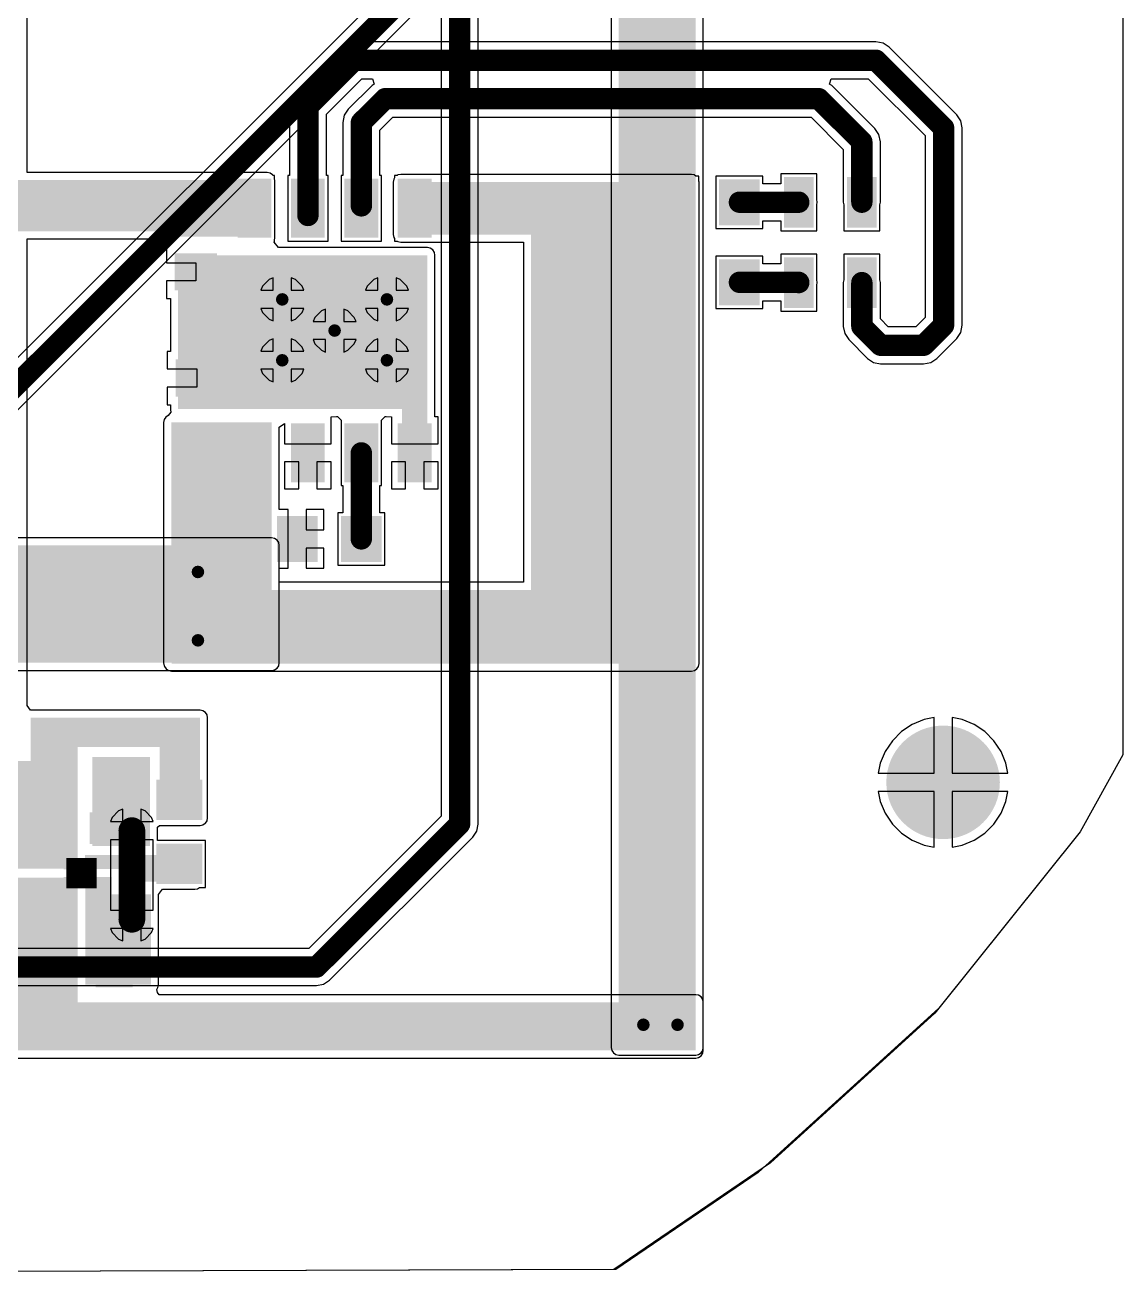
# Model space of a CAD drawing. Header units: millimetres. Extents: x -4.4 to 85, y -11.8 to 69.9.
# Drawn here: x 58.17 to 84.28, y -11.79 to 18.01 of the extents above; entities that cross this region are included whole.
import ezdxf

# ---------------------------------------------------------------- set-up
doc = ezdxf.new("R2010")
doc.units = ezdxf.units.MM
for name, color, linetype in [('BottomLayer', 5, 'Continuous'), ('BottomPaste', 16, 'Continuous'), ('BottomSolder', 6, 'Continuous'), ('MultiLayer', 9, 'Continuous'), ('PadHoleLayer', 156, 'Continuous'), ('TopLayer', 1, 'Continuous'), ('TopSolder', 216, 'Continuous'), ('ViaHoleLayer', 16, 'Continuous')]:
    doc.layers.add(name, color=color, linetype=linetype)

# ---------------------------------------------------------------- blocks, each defined once
blk = doc.blocks.new('4_WCSP__0_63_0_63__B_11')
at = {"layer": 'BottomLayer'}
for points in [[(-0.275, 0.24), (-0.11, 0.24), (-0.11, 0.075), (-0.275, 0.075)], [(0.075, 0.24), (0.24, 0.24), (0.24, 0.075), (0.075, 0.075)], [(-0.275, -0.11), (-0.11, -0.11), (-0.11, -0.275), (-0.275, -0.275)], [(0.075, -0.11), (0.24, -0.11), (0.24, -0.275), (0.075, -0.275)]]:
    blk.add_hatch(color=5, dxfattribs=at).paths.add_polyline_path(points)
at = {"layer": 'BottomPaste'}
for points in [[(-0.275, 0.24), (-0.11, 0.24), (-0.11, 0.075), (-0.275, 0.075)], [(0.075, 0.24), (0.24, 0.24), (0.24, 0.075), (0.075, 0.075)], [(-0.275, -0.11), (-0.11, -0.11), (-0.11, -0.275), (-0.275, -0.275)], [(0.075, -0.11), (0.24, -0.11), (0.24, -0.275), (0.075, -0.275)]]:
    blk.add_hatch(color=16, dxfattribs=at).paths.add_polyline_path(points)
at = {"layer": 'BottomSolder'}
for points in [[(-0.377, 0.342), (-0.008, 0.342), (-0.008, -0.027), (-0.377, -0.027)], [(-0.027, 0.342), (0.342, 0.342), (0.342, -0.027), (-0.027, -0.027)], [(-0.377, -0.008), (-0.008, -0.008), (-0.008, -0.377), (-0.377, -0.377)], [(-0.027, -0.008), (0.342, -0.008), (0.342, -0.377), (-0.027, -0.377)]]:
    blk.add_hatch(color=6, dxfattribs=at).paths.add_polyline_path(points)
blk = doc.blocks.new('ESOP_8_B_12')
at = {"layer": 'BottomLayer'}
for points in [[(-3.509, 2.205), (-2.309, 2.205), (-2.309, 1.605), (-3.509, 1.605)], [(2.309, 2.205), (3.509, 2.205), (3.509, 1.605), (2.309, 1.605)], [(-1.2, 1.65), (1.2, 1.65), (1.2, -1.65), (-1.2, -1.65)], [(-3.509, 0.935), (-2.309, 0.935), (-2.309, 0.335), (-3.509, 0.335)], [(2.309, 0.935), (3.509, 0.935), (3.509, 0.335), (2.309, 0.335)], [(-3.509, -0.335), (-2.309, -0.335), (-2.309, -0.935), (-3.509, -0.935)], [(2.309, -0.335), (3.509, -0.335), (3.509, -0.935), (2.309, -0.935)], [(-3.509, -1.605), (-2.309, -1.605), (-2.309, -2.205), (-3.509, -2.205)], [(2.309, -1.605), (3.509, -1.605), (3.509, -2.205), (2.309, -2.205)]]:
    blk.add_hatch(color=5, dxfattribs=at).paths.add_polyline_path(points)
at = {"layer": 'BottomPaste'}
for points in [[(-3.509, 2.205), (-2.309, 2.205), (-2.309, 1.605), (-3.509, 1.605)], [(2.309, 2.205), (3.509, 2.205), (3.509, 1.605), (2.309, 1.605)], [(-1.2, 1.65), (1.2, 1.65), (1.2, -1.65), (-1.2, -1.65)], [(-3.509, 0.935), (-2.309, 0.935), (-2.309, 0.335), (-3.509, 0.335)], [(2.309, 0.935), (3.509, 0.935), (3.509, 0.335), (2.309, 0.335)], [(-3.509, -0.335), (-2.309, -0.335), (-2.309, -0.935), (-3.509, -0.935)], [(2.309, -0.335), (3.509, -0.335), (3.509, -0.935), (2.309, -0.935)], [(-3.509, -1.605), (-2.309, -1.605), (-2.309, -2.205), (-3.509, -2.205)], [(2.309, -1.605), (3.509, -1.605), (3.509, -2.205), (2.309, -2.205)]]:
    blk.add_hatch(color=16, dxfattribs=at).paths.add_polyline_path(points)
at = {"layer": 'BottomSolder'}
for points in [[(-3.61, 2.307), (-2.207, 2.307), (-2.207, 1.503), (-3.61, 1.503)], [(2.207, 2.307), (3.61, 2.307), (3.61, 1.503), (2.207, 1.503)], [(-1.302, 1.752), (1.302, 1.752), (1.302, -1.752), (-1.302, -1.752)], [(-3.61, 1.037), (-2.207, 1.037), (-2.207, 0.233), (-3.61, 0.233)], [(2.207, 1.037), (3.61, 1.037), (3.61, 0.233), (2.207, 0.233)], [(-3.61, -0.233), (-2.207, -0.233), (-2.207, -1.037), (-3.61, -1.037)], [(2.207, -0.233), (3.61, -0.233), (3.61, -1.037), (2.207, -1.037)], [(-3.61, -1.503), (-2.207, -1.503), (-2.207, -2.307), (-3.61, -2.307)], [(2.207, -1.503), (3.61, -1.503), (3.61, -2.307), (2.207, -2.307)]]:
    blk.add_hatch(color=6, dxfattribs=at).paths.add_polyline_path(points)
blk = doc.blocks.new('R___0603_B_20')
at = {"layer": 'BottomLayer'}
for points in [[(-1.143, -0.4445), (-1.143, 0.4445), (-0.381, 0.4445), (-0.381, -0.4445)], [(0.381, -0.4445), (0.381, 0.4445), (1.143, 0.4445), (1.143, -0.4445)]]:
    blk.add_hatch(color=5, dxfattribs=at).paths.add_polyline_path(points)
at = {"layer": 'BottomPaste'}
for points in [[(-1.143, -0.4445), (-1.143, 0.4445), (-0.381, 0.4445), (-0.381, -0.4445)], [(0.381, -0.4445), (0.381, 0.4445), (1.143, 0.4445), (1.143, -0.4445)]]:
    blk.add_hatch(color=16, dxfattribs=at).paths.add_polyline_path(points)
at = {"layer": 'BottomSolder'}
for points in [[(-1.2446, -0.5461), (-1.2446, 0.5461), (-0.2794, 0.5461), (-0.2794, -0.5461)], [(0.2794, -0.5461), (0.2794, 0.5461), (1.2446, 0.5461), (1.2446, -0.5461)]]:
    blk.add_hatch(color=6, dxfattribs=at).paths.add_polyline_path(points)
blk = doc.blocks.new('R___0603_B_21')
at = {"layer": 'BottomLayer'}
for points in [[(-1.143, -0.4445), (-1.143, 0.4445), (-0.381, 0.4445), (-0.381, -0.4445)], [(0.381, -0.4445), (0.381, 0.4445), (1.143, 0.4445), (1.143, -0.4445)]]:
    blk.add_hatch(color=5, dxfattribs=at).paths.add_polyline_path(points)
at = {"layer": 'BottomPaste'}
for points in [[(-1.143, -0.4445), (-1.143, 0.4445), (-0.381, 0.4445), (-0.381, -0.4445)], [(0.381, -0.4445), (0.381, 0.4445), (1.143, 0.4445), (1.143, -0.4445)]]:
    blk.add_hatch(color=16, dxfattribs=at).paths.add_polyline_path(points)
at = {"layer": 'BottomSolder'}
for points in [[(-1.2446, -0.5461), (-1.2446, 0.5461), (-0.2794, 0.5461), (-0.2794, -0.5461)], [(0.2794, -0.5461), (0.2794, 0.5461), (1.2446, 0.5461), (1.2446, -0.5461)]]:
    blk.add_hatch(color=6, dxfattribs=at).paths.add_polyline_path(points)
blk = doc.blocks.new('R___0603_B_25')
at = {"layer": 'BottomLayer'}
for points in [[(-1.143, -0.4445), (-1.143, 0.4445), (-0.381, 0.4445), (-0.381, -0.4445)], [(0.381, -0.4445), (0.381, 0.4445), (1.143, 0.4445), (1.143, -0.4445)]]:
    blk.add_hatch(color=5, dxfattribs=at).paths.add_polyline_path(points)
at = {"layer": 'BottomPaste'}
for points in [[(-1.143, -0.4445), (-1.143, 0.4445), (-0.381, 0.4445), (-0.381, -0.4445)], [(0.381, -0.4445), (0.381, 0.4445), (1.143, 0.4445), (1.143, -0.4445)]]:
    blk.add_hatch(color=16, dxfattribs=at).paths.add_polyline_path(points)
at = {"layer": 'BottomSolder'}
for points in [[(-1.2446, -0.5461), (-1.2446, 0.5461), (-0.2794, 0.5461), (-0.2794, -0.5461)], [(0.2794, -0.5461), (0.2794, 0.5461), (1.2446, 0.5461), (1.2446, -0.5461)]]:
    blk.add_hatch(color=6, dxfattribs=at).paths.add_polyline_path(points)
blk = doc.blocks.new('R___0603_B_26')
at = {"layer": 'BottomLayer'}
for points in [[(-1.143, -0.4445), (-1.143, 0.4445), (-0.381, 0.4445), (-0.381, -0.4445)], [(0.381, -0.4445), (0.381, 0.4445), (1.143, 0.4445), (1.143, -0.4445)]]:
    blk.add_hatch(color=5, dxfattribs=at).paths.add_polyline_path(points)
at = {"layer": 'BottomPaste'}
for points in [[(-1.143, -0.4445), (-1.143, 0.4445), (-0.381, 0.4445), (-0.381, -0.4445)], [(0.381, -0.4445), (0.381, 0.4445), (1.143, 0.4445), (1.143, -0.4445)]]:
    blk.add_hatch(color=16, dxfattribs=at).paths.add_polyline_path(points)
at = {"layer": 'BottomSolder'}
for points in [[(-1.2446, -0.5461), (-1.2446, 0.5461), (-0.2794, 0.5461), (-0.2794, -0.5461)], [(0.2794, -0.5461), (0.2794, 0.5461), (1.2446, 0.5461), (1.2446, -0.5461)]]:
    blk.add_hatch(color=6, dxfattribs=at).paths.add_polyline_path(points)
blk = doc.blocks.new('LED_0603_B_34')
at = {"layer": 'BottomLayer'}
for points in [[(-1, 0.5), (-0.5, 0.5), (-0.5, -0.5), (-1, -0.5)], [(0.5, 0.5), (1, 0.5), (1, -0.5), (0.5, -0.5)]]:
    blk.add_hatch(color=5, dxfattribs=at).paths.add_polyline_path(points)
at = {"layer": 'BottomPaste'}
for points in [[(-1, 0.5), (-0.5, 0.5), (-0.5, -0.5), (-1, -0.5)], [(0.5, 0.5), (1, 0.5), (1, -0.5), (0.5, -0.5)]]:
    blk.add_hatch(color=16, dxfattribs=at).paths.add_polyline_path(points)
at = {"layer": 'BottomSolder'}
for points in [[(-1.102, 0.602), (-0.398, 0.602), (-0.398, -0.602), (-1.102, -0.602)], [(0.398, 0.602), (1.102, 0.602), (1.102, -0.602), (0.398, -0.602)]]:
    blk.add_hatch(color=6, dxfattribs=at).paths.add_polyline_path(points)
blk = doc.blocks.new('LED_0603_B_35')
at = {"layer": 'BottomLayer'}
for points in [[(-1, 0.5), (-0.5, 0.5), (-0.5, -0.5), (-1, -0.5)], [(0.5, 0.5), (1, 0.5), (1, -0.5), (0.5, -0.5)]]:
    blk.add_hatch(color=5, dxfattribs=at).paths.add_polyline_path(points)
at = {"layer": 'BottomPaste'}
for points in [[(-1, 0.5), (-0.5, 0.5), (-0.5, -0.5), (-1, -0.5)], [(0.5, 0.5), (1, 0.5), (1, -0.5), (0.5, -0.5)]]:
    blk.add_hatch(color=16, dxfattribs=at).paths.add_polyline_path(points)
at = {"layer": 'BottomSolder'}
for points in [[(-1.102, 0.602), (-0.398, 0.602), (-0.398, -0.602), (-1.102, -0.602)], [(0.398, 0.602), (1.102, 0.602), (1.102, -0.602), (0.398, -0.602)]]:
    blk.add_hatch(color=6, dxfattribs=at).paths.add_polyline_path(points)
blk = doc.blocks.new('C___0603_B_49')
at = {"layer": 'BottomLayer'}
for points in [[(-1.143, -0.445), (-1.143, 0.445), (-0.381, 0.445), (-0.381, -0.445)], [(0.381, -0.445), (0.381, 0.445), (1.143, 0.445), (1.143, -0.445)]]:
    blk.add_hatch(color=5, dxfattribs=at).paths.add_polyline_path(points)
at = {"layer": 'BottomPaste'}
for points in [[(-1.143, -0.445), (-1.143, 0.445), (-0.381, 0.445), (-0.381, -0.445)], [(0.381, -0.445), (0.381, 0.445), (1.143, 0.445), (1.143, -0.445)]]:
    blk.add_hatch(color=16, dxfattribs=at).paths.add_polyline_path(points)
at = {"layer": 'BottomSolder'}
for points in [[(-1.203, -0.504), (-1.203, 0.504), (-0.321, 0.504), (-0.321, -0.504)], [(0.321, -0.504), (0.321, 0.504), (1.203, 0.504), (1.203, -0.504)]]:
    blk.add_hatch(color=6, dxfattribs=at).paths.add_polyline_path(points)
blk = doc.blocks.new('C___0402_B_50')
at = {"layer": 'BottomLayer'}
for points in [[(-0.241, 0.318), (-0.241, -0.318), (-0.699, -0.318), (-0.699, 0.318)], [(0.699, 0.318), (0.699, -0.318), (0.241, -0.318), (0.241, 0.318)]]:
    blk.add_hatch(color=5, dxfattribs=at).paths.add_polyline_path(points)
at = {"layer": 'BottomPaste'}
for points in [[(-0.241, 0.318), (-0.241, -0.318), (-0.699, -0.318), (-0.699, 0.318)], [(0.699, 0.318), (0.699, -0.318), (0.241, -0.318), (0.241, 0.318)]]:
    blk.add_hatch(color=16, dxfattribs=at).paths.add_polyline_path(points)
at = {"layer": 'BottomSolder'}
for points in [[(-0.181, 0.377), (-0.181, -0.377), (-0.758, -0.377), (-0.758, 0.377)], [(0.758, 0.377), (0.758, -0.377), (0.181, -0.377), (0.181, 0.377)]]:
    blk.add_hatch(color=6, dxfattribs=at).paths.add_polyline_path(points)
blk = doc.blocks.new('C___0603_B_53')
at = {"layer": 'BottomLayer'}
for points in [[(-1.143, -0.445), (-1.143, 0.445), (-0.381, 0.445), (-0.381, -0.445)], [(0.381, -0.445), (0.381, 0.445), (1.143, 0.445), (1.143, -0.445)]]:
    blk.add_hatch(color=5, dxfattribs=at).paths.add_polyline_path(points)
at = {"layer": 'BottomPaste'}
for points in [[(-1.143, -0.445), (-1.143, 0.445), (-0.381, 0.445), (-0.381, -0.445)], [(0.381, -0.445), (0.381, 0.445), (1.143, 0.445), (1.143, -0.445)]]:
    blk.add_hatch(color=16, dxfattribs=at).paths.add_polyline_path(points)
at = {"layer": 'BottomSolder'}
for points in [[(-1.203, -0.504), (-1.203, 0.504), (-0.321, 0.504), (-0.321, -0.504)], [(0.321, -0.504), (0.321, 0.504), (1.203, 0.504), (1.203, -0.504)]]:
    blk.add_hatch(color=6, dxfattribs=at).paths.add_polyline_path(points)
blk = doc.blocks.new('C___0402_B_54')
at = {"layer": 'BottomLayer'}
for points in [[(-0.241, 0.318), (-0.241, -0.318), (-0.699, -0.318), (-0.699, 0.318)], [(0.699, 0.318), (0.699, -0.318), (0.241, -0.318), (0.241, 0.318)]]:
    blk.add_hatch(color=5, dxfattribs=at).paths.add_polyline_path(points)
at = {"layer": 'BottomPaste'}
for points in [[(-0.241, 0.318), (-0.241, -0.318), (-0.699, -0.318), (-0.699, 0.318)], [(0.699, 0.318), (0.699, -0.318), (0.241, -0.318), (0.241, 0.318)]]:
    blk.add_hatch(color=16, dxfattribs=at).paths.add_polyline_path(points)
at = {"layer": 'BottomSolder'}
for points in [[(-0.181, 0.377), (-0.181, -0.377), (-0.758, -0.377), (-0.758, 0.377)], [(0.758, 0.377), (0.758, -0.377), (0.181, -0.377), (0.181, 0.377)]]:
    blk.add_hatch(color=6, dxfattribs=at).paths.add_polyline_path(points)
blk = doc.blocks.new('C___0603_B_55')
at = {"layer": 'BottomLayer'}
for points in [[(-1.143, -0.445), (-1.143, 0.445), (-0.381, 0.445), (-0.381, -0.445)], [(0.381, -0.445), (0.381, 0.445), (1.143, 0.445), (1.143, -0.445)]]:
    blk.add_hatch(color=5, dxfattribs=at).paths.add_polyline_path(points)
at = {"layer": 'BottomPaste'}
for points in [[(-1.143, -0.445), (-1.143, 0.445), (-0.381, 0.445), (-0.381, -0.445)], [(0.381, -0.445), (0.381, 0.445), (1.143, 0.445), (1.143, -0.445)]]:
    blk.add_hatch(color=16, dxfattribs=at).paths.add_polyline_path(points)
at = {"layer": 'BottomSolder'}
for points in [[(-1.203, -0.504), (-1.203, 0.504), (-0.321, 0.504), (-0.321, -0.504)], [(0.321, -0.504), (0.321, 0.504), (1.203, 0.504), (1.203, -0.504)]]:
    blk.add_hatch(color=6, dxfattribs=at).paths.add_polyline_path(points)
blk = doc.blocks.new('C___0603_B_56')
at = {"layer": 'BottomLayer'}
for points in [[(-1.143, -0.445), (-1.143, 0.445), (-0.381, 0.445), (-0.381, -0.445)], [(0.381, -0.445), (0.381, 0.445), (1.143, 0.445), (1.143, -0.445)]]:
    blk.add_hatch(color=5, dxfattribs=at).paths.add_polyline_path(points)
at = {"layer": 'BottomPaste'}
for points in [[(-1.143, -0.445), (-1.143, 0.445), (-0.381, 0.445), (-0.381, -0.445)], [(0.381, -0.445), (0.381, 0.445), (1.143, 0.445), (1.143, -0.445)]]:
    blk.add_hatch(color=16, dxfattribs=at).paths.add_polyline_path(points)
at = {"layer": 'BottomSolder'}
for points in [[(-1.203, -0.504), (-1.203, 0.504), (-0.321, 0.504), (-0.321, -0.504)], [(0.321, -0.504), (0.321, 0.504), (1.203, 0.504), (1.203, -0.504)]]:
    blk.add_hatch(color=6, dxfattribs=at).paths.add_polyline_path(points)

msp = doc.modelspace()

# ---------------------------------------------------------------- hatches: boundary and pattern name
at = {"layer": 'BottomLayer'}
for points in [[(56.769, 13.106), (62.56, 13.106), (62.56, 14.326), (56.769, 14.326)], [(61.785, 12.979), (63.926, 12.979), (63.926, 14.326), (61.785, 14.326)], [(67.107, 13.03), (74.014, 13.03), (74.014, 14.279), (67.107, 14.279)], [(70.204, 2.877), (74.014, 2.877), (74.014, 14.279), (70.204, 14.279)], [(61.807, 8.88), (67.736, 8.88), (67.736, 12.537), (61.807, 12.537)], [(67.136, 7.237), (67.736, 7.237), (67.736, 11.946), (67.136, 11.946)], [(61.646, 2.845), (64.033, 2.845), (64.033, 8.56), (61.646, 8.56)], [(61.807, 2.851), (63.926, 2.851), (63.926, 8.474), (61.807, 8.474)], [(61.655, 2.826), (74.016, 2.826), (74.016, 4.578), (61.655, 4.578)], [(59.422, 1.536), (58.302, 1.536), (58.302, -0.61), (59.422, -0.61)], [(62.331, 0.842), (62.331, 1.537), (58.769, 1.537), (58.769, 0.842)], [(61.37, -0.844), (62.331, -0.844), (62.331, 1.302), (61.37, 1.302)], [(59.09, -2.069), (59.418, -2.069), (59.418, 0.606), (59.09, 0.606)], [(59.769, -1.511), (61.141, -1.511), (61.141, 0.606), (59.769, 0.606)], [(55.982, -2.054), (59.299, -2.054), (59.299, 0.504), (55.982, 0.504)], [(62.158, -2.06), (62.158, -1.732), (59.599, -1.732), (59.599, -2.06)], [(62.205, -2.362), (62.205, -1.787), (60.671, -1.787), (60.671, -2.362)], [(55.917, -6.375), (59.299, -6.375), (59.299, -2.269), (55.917, -2.269)], [(59.09, -6.299), (59.418, -6.299), (59.418, -2.254), (59.09, -2.254)], [(60.226, -2.254), (59.603, -2.254), (59.603, -4.813), (60.226, -4.813)], [(61.163, -2.667), (60.203, -2.667), (60.203, -4.813), (61.163, -4.813)], [(58.788, -6.375), (74.117, -6.375), (74.117, -5.232), (58.788, -5.232)]]:
    msp.add_hatch(color=5, dxfattribs=at).paths.add_polyline_path(points)
h = msp.add_hatch(color=5, dxfattribs=at)
edge = h.paths.add_edge_path()
edge.add_arc((64.286, 11.487), 0.3, 0, 360)
h = msp.add_hatch(color=5, dxfattribs=at)
edge = h.paths.add_edge_path()
edge.add_arc((66.775, 11.487), 0.3, 0, 360)
h = msp.add_hatch(color=5, dxfattribs=at)
edge = h.paths.add_edge_path()
edge.add_arc((65.531, 10.746), 0.3, 0, 360)
h = msp.add_hatch(color=5, dxfattribs=at)
edge = h.paths.add_edge_path()
edge.add_arc((64.286, 10.039), 0.3, 0, 360)
h = msp.add_hatch(color=5, dxfattribs=at)
edge = h.paths.add_edge_path()
edge.add_arc((66.775, 10.039), 0.3, 0, 360)
h = msp.add_hatch(color=5, dxfattribs=at)
edge = h.paths.add_edge_path()
edge.add_arc((62.281, 5.004), 0.3, 0, 360)
h = msp.add_hatch(color=5, dxfattribs=at)
edge = h.paths.add_edge_path()
edge.add_arc((62.281, 3.378), 0.3, 0, 360)
h = msp.add_hatch(color=5, dxfattribs=at)
edge = h.paths.add_edge_path()
edge.add_arc((80, 0), 1.3, 0, 360)
h = msp.add_hatch(color=5, dxfattribs=at)
edge = h.paths.add_edge_path()
edge.add_arc((60.71, -1.149), 0.3, 0, 360)
h = msp.add_hatch(color=5, dxfattribs=at)
edge = h.paths.add_edge_path()
edge.add_arc((60.71, -3.257), 0.3, 0, 360)
h = msp.add_hatch(color=5, dxfattribs=at)
edge = h.paths.add_edge_path()
edge.add_arc((72.873, -5.766), 0.3, 0, 360)
h = msp.add_hatch(color=5, dxfattribs=at)
edge = h.paths.add_edge_path()
edge.add_arc((73.685, -5.766), 0.3, 0, 360)
at = {"layer": 'BottomSolder'}
h = msp.add_hatch(color=6, dxfattribs=at)
edge = h.paths.add_edge_path()
edge.add_arc((64.286, 11.487), 0.402, 0, 360)
h = msp.add_hatch(color=6, dxfattribs=at)
edge = h.paths.add_edge_path()
edge.add_arc((66.775, 11.487), 0.402, 0, 360)
h = msp.add_hatch(color=6, dxfattribs=at)
edge = h.paths.add_edge_path()
edge.add_arc((65.531, 10.746), 0.402, 0, 360)
h = msp.add_hatch(color=6, dxfattribs=at)
edge = h.paths.add_edge_path()
edge.add_arc((64.286, 10.039), 0.402, 0, 360)
h = msp.add_hatch(color=6, dxfattribs=at)
edge = h.paths.add_edge_path()
edge.add_arc((66.775, 10.039), 0.402, 0, 360)
h = msp.add_hatch(color=6, dxfattribs=at)
edge = h.paths.add_edge_path()
edge.add_arc((62.281, 5.004), 0.402, 0, 360)
h = msp.add_hatch(color=6, dxfattribs=at)
edge = h.paths.add_edge_path()
edge.add_arc((62.281, 3.378), 0.402, 0, 360)
h = msp.add_hatch(color=6, dxfattribs=at)
edge = h.paths.add_edge_path()
edge.add_arc((80, 0), 1.35, 0, 360)
h = msp.add_hatch(color=6, dxfattribs=at)
edge = h.paths.add_edge_path()
edge.add_arc((60.71, -1.149), 0.402, 0, 360)
h = msp.add_hatch(color=6, dxfattribs=at)
edge = h.paths.add_edge_path()
edge.add_arc((60.71, -3.257), 0.402, 0, 360)
h = msp.add_hatch(color=6, dxfattribs=at)
edge = h.paths.add_edge_path()
edge.add_arc((72.873, -5.766), 0.402, 0, 360)
h = msp.add_hatch(color=6, dxfattribs=at)
edge = h.paths.add_edge_path()
edge.add_arc((73.685, -5.766), 0.402, 0, 360)
at = {"layer": 'MultiLayer'}
h = msp.add_hatch(color=9, dxfattribs=at)
edge = h.paths.add_edge_path()
edge.add_arc((80, 0), 1.3, 0, 360)
at = {"layer": 'PadHoleLayer'}
h = msp.add_hatch(color=156, dxfattribs=at)
edge = h.paths.add_edge_path()
edge.add_arc((80, 0), 1, 0, 360)
at = {"layer": 'TopLayer'}
for points in [[(72.288, -6.307), (74.117, -6.307), (74.117, 27.229), (72.288, 27.229)], [(23.448, 2.845), (64.033, 2.845), (64.033, 5.635), (23.448, 5.635)]]:
    msp.add_hatch(color=1, dxfattribs=at).paths.add_polyline_path(points)
h = msp.add_hatch(color=1, dxfattribs=at)
edge = h.paths.add_edge_path()
edge.add_arc((64.286, 11.487), 0.3, 0, 360)
h = msp.add_hatch(color=1, dxfattribs=at)
edge = h.paths.add_edge_path()
edge.add_arc((66.775, 11.487), 0.3, 0, 360)
h = msp.add_hatch(color=1, dxfattribs=at)
edge = h.paths.add_edge_path()
edge.add_arc((65.531, 10.746), 0.3, 0, 360)
h = msp.add_hatch(color=1, dxfattribs=at)
edge = h.paths.add_edge_path()
edge.add_arc((64.286, 10.039), 0.3, 0, 360)
h = msp.add_hatch(color=1, dxfattribs=at)
edge = h.paths.add_edge_path()
edge.add_arc((66.775, 10.039), 0.3, 0, 360)
h = msp.add_hatch(color=1, dxfattribs=at)
edge = h.paths.add_edge_path()
edge.add_arc((62.281, 5.004), 0.3, 0, 360)
h = msp.add_hatch(color=1, dxfattribs=at)
edge = h.paths.add_edge_path()
edge.add_arc((62.281, 3.378), 0.3, 0, 360)
h = msp.add_hatch(color=1, dxfattribs=at)
edge = h.paths.add_edge_path()
edge.add_arc((80, 0), 1.3, 0, 360)
h = msp.add_hatch(color=1, dxfattribs=at)
edge = h.paths.add_edge_path()
edge.add_arc((60.71, -1.149), 0.3, 0, 360)
h = msp.add_hatch(color=1, dxfattribs=at)
edge = h.paths.add_edge_path()
edge.add_arc((60.71, -3.257), 0.3, 0, 360)
h = msp.add_hatch(color=1, dxfattribs=at)
edge = h.paths.add_edge_path()
edge.add_arc((72.873, -5.766), 0.3, 0, 360)
h = msp.add_hatch(color=1, dxfattribs=at)
edge = h.paths.add_edge_path()
edge.add_arc((73.685, -5.766), 0.3, 0, 360)
at = {"layer": 'TopSolder'}
h = msp.add_hatch(color=216, dxfattribs=at)
edge = h.paths.add_edge_path()
edge.add_arc((64.286, 11.487), 0.402, 0, 360)
h = msp.add_hatch(color=216, dxfattribs=at)
edge = h.paths.add_edge_path()
edge.add_arc((66.775, 11.487), 0.402, 0, 360)
h = msp.add_hatch(color=216, dxfattribs=at)
edge = h.paths.add_edge_path()
edge.add_arc((65.531, 10.746), 0.402, 0, 360)
h = msp.add_hatch(color=216, dxfattribs=at)
edge = h.paths.add_edge_path()
edge.add_arc((64.286, 10.039), 0.402, 0, 360)
h = msp.add_hatch(color=216, dxfattribs=at)
edge = h.paths.add_edge_path()
edge.add_arc((66.775, 10.039), 0.402, 0, 360)
h = msp.add_hatch(color=216, dxfattribs=at)
edge = h.paths.add_edge_path()
edge.add_arc((62.281, 5.004), 0.402, 0, 360)
h = msp.add_hatch(color=216, dxfattribs=at)
edge = h.paths.add_edge_path()
edge.add_arc((62.281, 3.378), 0.402, 0, 360)
h = msp.add_hatch(color=216, dxfattribs=at)
edge = h.paths.add_edge_path()
edge.add_arc((80, 0), 1.35, 0, 360)
h = msp.add_hatch(color=216, dxfattribs=at)
edge = h.paths.add_edge_path()
edge.add_arc((60.71, -1.149), 0.402, 0, 360)
h = msp.add_hatch(color=216, dxfattribs=at)
edge = h.paths.add_edge_path()
edge.add_arc((60.71, -3.257), 0.402, 0, 360)
h = msp.add_hatch(color=216, dxfattribs=at)
edge = h.paths.add_edge_path()
edge.add_arc((72.873, -5.766), 0.402, 0, 360)
h = msp.add_hatch(color=216, dxfattribs=at)
edge = h.paths.add_edge_path()
edge.add_arc((73.685, -5.766), 0.402, 0, 360)
at = {"layer": 'ViaHoleLayer'}
h = msp.add_hatch(color=16, dxfattribs=at)
edge = h.paths.add_edge_path()
edge.add_arc((64.286, 11.487), 0.15, 0, 360)
h = msp.add_hatch(color=16, dxfattribs=at)
edge = h.paths.add_edge_path()
edge.add_arc((66.775, 11.487), 0.15, 0, 360)
h = msp.add_hatch(color=16, dxfattribs=at)
edge = h.paths.add_edge_path()
edge.add_arc((65.531, 10.746), 0.15, 0, 360)
h = msp.add_hatch(color=16, dxfattribs=at)
edge = h.paths.add_edge_path()
edge.add_arc((64.286, 10.039), 0.15, 0, 360)
h = msp.add_hatch(color=16, dxfattribs=at)
edge = h.paths.add_edge_path()
edge.add_arc((66.775, 10.039), 0.15, 0, 360)
h = msp.add_hatch(color=16, dxfattribs=at)
edge = h.paths.add_edge_path()
edge.add_arc((62.281, 5.004), 0.15, 0, 360)
h = msp.add_hatch(color=16, dxfattribs=at)
edge = h.paths.add_edge_path()
edge.add_arc((62.281, 3.378), 0.15, 0, 360)
h = msp.add_hatch(color=16, dxfattribs=at)
edge = h.paths.add_edge_path()
edge.add_arc((60.71, -1.149), 0.15, 0, 360)
h = msp.add_hatch(color=16, dxfattribs=at)
edge = h.paths.add_edge_path()
edge.add_arc((60.71, -3.257), 0.15, 0, 360)
h = msp.add_hatch(color=16, dxfattribs=at)
edge = h.paths.add_edge_path()
edge.add_arc((72.873, -5.766), 0.15, 0, 360)
h = msp.add_hatch(color=16, dxfattribs=at)
edge = h.paths.add_edge_path()
edge.add_arc((73.685, -5.766), 0.15, 0, 360)

# ---------------------------------------------------------------- linework, layer by layer
at = {"layer": 'BottomLayer'}
for p, q in [((84.276, 30.226), (84.276, 0.658)), ((58.22, 14.507), (58.22, 25.978)), ((65.827, 17.584), (65.684, 17.488)), ((65.996, 17.617), (65.827, 17.584)), ((65.996, 17.617), (65.996, 17.617)), ((78.403, 17.617), (65.996, 17.617)), ((78.572, 17.584), (78.403, 17.617)), ((78.715, 17.488), (78.572, 17.584)), ((65.684, 17.488), (64.586, 16.39)), ((80.324, 15.879), (78.715, 17.488)), ((65.337, 15.896), (66.178, 16.737)), ((66.178, 16.737), (66.436, 16.737)), ((66.436, 16.737), (66.475, 16.61)), ((77.301, 16.61), (77.339, 16.737)), ((77.339, 16.737), (78.221, 16.737)), ((78.221, 16.737), (79.572, 15.385)), ((66.421, 16.574), (65.856, 16.009)), ((66.475, 16.61), (66.421, 16.574)), ((77.354, 16.574), (77.301, 16.61)), ((78.379, 15.549), (77.354, 16.574)), ((64.49, 16.247), (64.457, 16.078)), ((64.586, 16.39), (64.49, 16.247)), ((64.457, 16.078), (64.457, 14.432)), ((65.337, 14.432), (65.337, 15.896)), ((65.76, 15.866), (65.727, 15.697)), ((65.856, 16.009), (65.76, 15.866)), ((66.607, 15.515), (66.915, 15.822)), ((66.915, 15.822), (76.861, 15.822)), ((76.861, 15.822), (77.627, 15.056)), ((80.419, 15.736), (80.324, 15.879)), ((65.727, 15.697), (65.727, 14.432)), ((66.607, 14.432), (66.607, 15.515)), ((78.474, 15.406), (78.379, 15.549)), ((78.379, 15.549), (78.379, 15.549)), ((80.453, 15.568), (80.419, 15.736)), ((80.453, 10.871), (80.453, 15.568)), ((78.508, 15.238), (78.474, 15.406)), ((78.508, 13.799), (78.508, 15.238)), ((79.572, 15.385), (79.572, 11.053)), ((77.627, 15.056), (77.627, 13.799)), ((63.926, 14.507), (58.22, 14.507)), ((63.995, 14.493), (63.926, 14.507)), ((64.054, 14.454), (63.995, 14.493)), ((64.069, 14.432), (64.054, 14.454)), ((64.104, 14.432), (64.069, 14.432)), ((64.104, 14.343), (64.104, 14.432)), ((64.107, 14.326), (64.104, 14.343)), ((64.107, 12.979), (64.107, 14.326)), ((64.457, 14.432), (64.418, 14.432)), ((64.418, 14.432), (64.418, 12.876)), ((65.374, 14.432), (65.337, 14.432)), ((65.374, 12.876), (65.374, 14.432)), ((65.727, 14.432), (65.688, 14.432)), ((65.688, 14.432), (65.688, 12.876)), ((66.644, 14.432), (66.607, 14.432)), ((66.644, 12.876), (66.644, 14.432)), ((66.939, 14.349), (66.926, 14.279)), ((66.958, 14.377), (66.939, 14.349)), ((67.015, 14.432), (66.958, 14.432)), ((66.958, 14.432), (66.958, 14.377)), ((67.037, 14.447), (67.015, 14.432)), ((67.107, 14.461), (67.037, 14.447)), ((74.014, 14.461), (67.107, 14.461)), ((74.084, 14.447), (74.014, 14.461)), ((74.123, 14.421), (74.084, 14.447)), ((74.192, 14.421), (74.123, 14.421)), ((74.192, 14.297), (74.192, 14.421)), ((75.716, 14.421), (74.599, 14.421)), ((74.599, 14.421), (74.599, 13.176)), ((75.716, 14.239), (75.716, 14.421)), ((76.995, 14.476), (76.14, 14.476)), ((76.14, 14.476), (76.14, 14.239)), ((76.995, 13.861), (76.995, 14.476)), ((66.926, 14.279), (66.926, 13.03)), ((74.196, 14.279), (74.192, 14.297)), ((74.196, 4.585), (74.196, 14.279)), ((76.14, 14.239), (75.716, 14.239)), ((77.008, 13.799), (76.995, 13.861)), ((76.995, 13.736), (77.008, 13.799)), ((76.995, 13.121), (76.995, 13.736)), ((77.627, 13.799), (77.64, 13.736)), ((77.64, 13.736), (77.64, 13.121)), ((78.495, 13.736), (78.508, 13.799)), ((78.495, 13.121), (78.495, 13.736)), ((74.599, 13.176), (75.716, 13.176)), ((75.716, 13.176), (75.716, 13.358)), ((75.716, 13.358), (76.14, 13.358)), ((76.14, 13.358), (76.14, 13.121)), ((76.14, 13.121), (76.995, 13.121)), ((77.64, 13.121), (78.495, 13.121)), ((58.22, 1.831), (58.22, 12.925)), ((58.22, 12.925), (61.491, 12.925)), ((61.491, 12.925), (61.51, 12.894)), ((61.51, 12.894), (61.531, 12.776)), ((64.096, 12.845), (64.104, 12.876)), ((64.196, 12.718), (64.096, 12.845)), ((64.104, 12.876), (64.107, 12.979)), ((64.104, 12.876), (64.104, 12.876)), ((64.418, 12.876), (65.374, 12.876)), ((65.688, 12.876), (66.644, 12.876)), ((66.926, 13.03), (66.939, 12.961)), ((66.939, 12.961), (66.958, 12.933)), ((66.958, 12.933), (66.958, 12.876)), ((66.958, 12.876), (67.017, 12.876)), ((67.017, 12.876), (67.037, 12.863)), ((67.037, 12.863), (67.107, 12.849)), ((67.107, 12.849), (70.023, 12.849)), ((70.023, 12.849), (70.023, 4.76)), ((61.531, 12.776), (61.531, 12.776)), ((61.531, 12.776), (61.531, 12.357)), ((67.736, 12.718), (64.196, 12.718)), ((67.805, 12.704), (67.736, 12.718)), ((67.864, 12.665), (67.805, 12.704)), ((67.903, 12.606), (67.864, 12.665)), ((67.917, 12.537), (67.903, 12.606)), ((67.917, 11.946), (67.917, 12.537)), ((76.995, 12.565), (76.14, 12.565)), ((76.14, 12.565), (76.14, 12.334)), ((76.995, 11.952), (76.995, 12.565)), ((78.495, 12.565), (77.64, 12.565)), ((77.64, 12.565), (77.64, 11.95)), ((78.495, 11.95), (78.495, 12.565)), ((61.531, 12.357), (62.23, 12.357)), ((62.23, 12.357), (62.23, 11.925)), ((75.716, 12.516), (74.599, 12.516)), ((74.599, 12.516), (74.599, 11.271)), ((75.716, 12.334), (75.716, 12.516)), ((76.14, 12.334), (75.716, 12.334)), ((62.23, 11.925), (61.531, 11.925)), ((61.531, 11.925), (61.531, 11.506)), ((67.917, 8.691), (67.917, 11.946)), ((77.008, 11.89), (76.995, 11.952)), ((77.64, 11.95), (77.627, 11.887)), ((78.508, 11.887), (78.495, 11.95)), ((76.995, 11.825), (77.008, 11.887)), ((76.995, 11.209), (76.995, 11.825)), ((77.008, 11.887), (77.008, 11.89)), ((77.627, 11.887), (77.627, 10.843)), ((78.508, 11.026), (78.508, 11.887)), ((61.531, 11.506), (61.626, 11.506)), ((61.626, 11.506), (61.626, 10.252)), ((75.716, 11.271), (75.716, 11.453)), ((75.716, 11.453), (76.14, 11.453)), ((76.14, 11.453), (76.14, 11.209)), ((74.599, 11.271), (75.716, 11.271)), ((76.14, 11.209), (76.995, 11.209)), ((79.572, 11.053), (79.355, 10.837)), ((77.627, 10.843), (77.661, 10.675)), ((78.697, 10.837), (78.508, 11.026)), ((79.355, 10.837), (78.697, 10.837)), ((80.419, 10.703), (80.453, 10.871)), ((77.661, 10.675), (77.756, 10.532)), ((77.756, 10.532), (78.203, 10.085)), ((79.849, 10.085), (80.324, 10.56)), ((80.324, 10.56), (80.419, 10.703)), ((61.626, 10.252), (61.553, 10.252)), ((61.553, 10.252), (61.553, 9.833)), ((78.203, 10.085), (78.346, 9.99)), ((78.346, 9.99), (78.515, 9.956)), ((78.515, 9.956), (79.538, 9.956)), ((79.538, 9.956), (79.706, 9.99)), ((79.706, 9.99), (79.849, 10.085)), ((61.553, 9.833), (62.252, 9.833)), ((62.252, 9.833), (62.252, 9.401)), ((62.252, 9.401), (61.553, 9.401)), ((61.553, 9.401), (61.553, 8.982)), ((61.553, 8.982), (61.626, 8.982)), ((61.626, 8.982), (61.626, 8.88)), ((61.518, 8.688), (61.478, 8.629)), ((61.576, 8.727), (61.518, 8.688)), ((61.637, 8.807), (61.576, 8.727)), ((61.626, 8.88), (61.63, 8.861)), ((61.63, 8.861), (61.637, 8.807)), ((65.45, 8.691), (65.573, 8.699)), ((65.45, 8.053), (65.45, 8.691)), ((65.573, 8.699), (65.596, 8.699)), ((65.596, 8.699), (65.688, 8.615)), ((66.644, 8.615), (66.736, 8.699)), ((66.736, 8.699), (66.758, 8.699)), ((66.758, 8.699), (66.882, 8.691)), ((66.882, 8.691), (66.882, 8.053)), ((67.99, 8.691), (67.917, 8.691)), ((67.99, 8.053), (67.99, 8.691)), ((61.478, 8.629), (61.465, 8.56)), ((61.465, 8.56), (61.465, 2.845)), ((64.215, 8.449), (64.342, 8.538)), ((64.215, 6.488), (64.215, 8.449)), ((64.215, 8.449), (64.215, 8.449)), ((64.342, 8.538), (64.342, 8.538)), ((64.342, 8.538), (64.342, 8.053)), ((65.688, 8.615), (65.688, 8.572)), ((65.688, 8.572), (65.688, 7.059)), ((66.644, 8.572), (66.644, 8.615)), ((66.644, 7.059), (66.644, 8.572)), ((64.342, 8.053), (64.896, 8.053)), ((64.896, 8.053), (65.45, 8.053)), ((66.882, 8.053), (67.436, 8.053)), ((67.436, 8.053), (67.99, 8.053)), ((64.68, 7.621), (64.342, 7.621)), ((64.342, 7.621), (64.342, 6.983)), ((64.68, 6.983), (64.68, 7.621)), ((65.45, 7.621), (65.112, 7.621)), ((65.112, 7.621), (65.112, 6.983)), ((65.45, 6.983), (65.45, 7.621)), ((67.22, 7.621), (66.882, 7.621)), ((66.882, 7.621), (66.882, 6.983)), ((67.22, 6.983), (67.22, 7.621)), ((67.99, 7.621), (67.652, 7.621)), ((67.652, 7.621), (67.652, 6.983)), ((67.99, 6.983), (67.99, 7.621)), ((64.342, 6.983), (64.68, 6.983)), ((65.112, 6.983), (65.45, 6.983)), ((65.688, 7.059), (65.725, 7.059)), ((65.725, 7.059), (65.725, 6.412)), ((66.606, 6.412), (66.606, 7.059)), ((66.606, 7.059), (66.644, 7.059)), ((66.882, 6.983), (67.22, 6.983)), ((67.652, 6.983), (67.99, 6.983)), ((64.426, 6.488), (64.215, 6.488)), ((64.426, 5.79), (64.426, 6.488)), ((65.277, 6.488), (64.858, 6.488)), ((64.858, 6.488), (64.858, 6.006)), ((65.277, 6.006), (65.277, 6.488)), ((65.725, 6.412), (65.607, 6.412)), ((65.607, 6.412), (65.607, 5.168)), ((66.725, 6.412), (66.606, 6.412)), ((66.725, 5.168), (66.725, 6.412)), ((64.858, 6.006), (65.277, 6.006)), ((64.426, 5.091), (64.426, 5.79)), ((65.277, 5.574), (64.858, 5.574)), ((64.858, 5.574), (64.858, 5.091)), ((65.277, 5.091), (65.277, 5.574)), ((64.215, 4.76), (64.215, 5.091)), ((64.215, 5.091), (64.426, 5.091)), ((64.858, 5.091), (65.277, 5.091)), ((65.607, 5.168), (66.725, 5.168)), ((70.023, 4.76), (64.215, 4.76)), ((74.197, 4.578), (74.196, 4.585)), ((74.197, 2.826), (74.197, 4.578)), ((61.465, 2.845), (61.478, 2.775)), ((61.478, 2.775), (61.485, 2.765)), ((61.485, 2.765), (61.487, 2.756)), ((61.487, 2.756), (61.526, 2.698)), ((61.526, 2.698), (61.585, 2.658)), ((74.085, 2.658), (74.144, 2.698)), ((74.144, 2.698), (74.183, 2.756)), ((74.183, 2.756), (74.197, 2.826)), ((61.585, 2.658), (61.655, 2.645)), ((61.655, 2.645), (74.016, 2.645)), ((74.016, 2.645), (74.085, 2.658)), ((58.302, 1.718), (58.22, 1.831)), ((58.766, 1.718), (58.302, 1.718)), ((58.769, 1.718), (58.766, 1.718)), ((62.331, 1.718), (58.769, 1.718)), ((62.4, 1.704), (62.331, 1.718)), ((62.459, 1.665), (62.4, 1.704)), ((62.498, 1.606), (62.459, 1.665)), ((62.512, 1.537), (62.498, 1.606)), ((62.512, 1.302), (62.512, 1.537)), ((79.547, 1.494), (79.264, 1.377)), ((79.784, 1.541), (79.547, 1.494)), ((79.784, 0.216), (79.784, 1.541)), ((80.453, 1.494), (80.216, 1.541)), ((80.216, 1.541), (80.216, 0.216)), ((80.736, 1.377), (80.453, 1.494)), ((62.512, -0.844), (62.512, 1.302)), ((79.009, 1.207), (78.793, 0.991)), ((79.264, 1.377), (79.009, 1.207)), ((80.991, 1.207), (80.736, 1.377)), ((81.207, 0.991), (80.991, 1.207)), ((78.793, 0.991), (78.623, 0.736)), ((81.377, 0.736), (81.207, 0.991)), ((78.623, 0.736), (78.506, 0.453)), ((81.494, 0.453), (81.377, 0.736)), ((84.276, 0.658), (83.26, -1.174)), ((78.506, 0.453), (78.458, 0.216)), ((81.541, 0.216), (81.494, 0.453)), ((78.458, 0.216), (79.784, 0.216)), ((80.216, 0.216), (81.541, 0.216)), ((79.784, -0.216), (78.458, -0.216)), ((78.458, -0.216), (78.506, -0.453)), ((79.784, -1.541), (79.784, -0.216)), ((81.541, -0.216), (80.216, -0.216)), ((80.216, -0.216), (80.216, -1.541)), ((81.494, -0.453), (81.541, -0.216)), ((78.506, -0.453), (78.623, -0.736)), ((81.377, -0.736), (81.494, -0.453)), ((62.498, -0.914), (62.512, -0.844)), ((78.623, -0.736), (78.793, -0.991)), ((81.207, -0.991), (81.377, -0.736)), ((61.322, -1.065), (61.37, -1.026)), ((61.322, -1.381), (61.322, -1.065)), ((61.37, -1.026), (62.331, -1.026)), ((62.331, -1.026), (62.4, -1.012)), ((62.4, -1.012), (62.456, -0.974)), ((62.456, -0.974), (62.459, -0.974)), ((62.459, -0.972), (62.498, -0.914)), ((62.459, -0.973), (62.459, -0.972)), ((62.459, -0.974), (62.459, -0.973)), ((78.793, -0.991), (79.009, -1.207)), ((83.26, -1.174), (79.806, -5.492)), ((80.991, -1.207), (81.207, -0.991)), ((62.459, -1.381), (61.322, -1.381)), ((62.459, -2.498), (62.459, -1.381)), ((79.009, -1.207), (79.264, -1.377)), ((79.264, -1.377), (79.547, -1.494)), ((80.453, -1.494), (80.736, -1.377)), ((80.736, -1.377), (80.991, -1.207)), ((79.547, -1.494), (79.784, -1.541)), ((80.216, -1.541), (80.453, -1.494)), ((61.344, -2.667), (61.435, -2.543)), ((61.344, -4.813), (61.344, -2.667)), ((61.435, -2.543), (62.205, -2.543)), ((62.205, -2.543), (62.274, -2.529)), ((62.274, -2.529), (62.321, -2.498)), ((62.321, -2.498), (62.459, -2.498)), ((61.303, -4.924), (61.331, -4.883)), ((61.323, -4.995), (61.303, -4.924)), ((61.356, -5.051), (61.323, -4.995)), ((61.331, -4.883), (61.344, -4.813)), ((74.117, -5.051), (61.356, -5.051)), ((74.187, -5.065), (74.117, -5.051)), ((74.245, -5.104), (74.187, -5.065)), ((74.285, -5.163), (74.245, -5.104)), ((74.298, -5.232), (74.285, -5.163)), ((74.298, -6.375), (74.298, -5.232)), ((79.806, -5.492), (75.894, -9.048)), ((74.117, -6.557), (74.187, -6.543)), ((74.187, -6.543), (74.245, -6.504)), ((74.245, -6.504), (74.285, -6.445)), ((74.285, -6.445), (74.298, -6.375)), ((55.917, -6.557), (74.117, -6.557)), ((75.894, -9.048), (72.17, -11.588)), ((72.17, -11.588), (7.827, -11.788))]:
    msp.add_line(p, q, dxfattribs=at)
at = {"layer": 'BottomLayer', "const_width": 0.508}
for points in [[(64.897, 16.078), (65.996, 17.177)], [(65.996, 17.177), (78.403, 17.177)], [(78.403, 17.177), (80.012, 15.568)], [(66.167, 15.697), (66.732, 16.262)], [(66.732, 16.262), (77.043, 16.262)], [(77.043, 16.262), (78.068, 15.238)], [(64.897, 13.483), (64.897, 16.078)], [(66.167, 13.712), (66.167, 15.697)], [(80.012, 10.871), (80.012, 15.568)], [(78.068, 13.799), (78.068, 15.238)], [(75.157, 13.799), (76.568, 13.799)], [(75.157, 11.894), (76.564, 11.894)], [(76.564, 11.894), (76.568, 11.89)], [(76.568, 11.887), (76.568, 11.89)], [(78.068, 10.843), (78.068, 11.887)], [(78.068, 10.843), (78.515, 10.396)], [(79.538, 10.396), (80.012, 10.871)], [(78.515, 10.396), (79.538, 10.396)], [(66.166, 5.79), (66.166, 7.837)]]:
    msp.add_lwpolyline(points, dxfattribs=at)
at = {"layer": 'BottomLayer', "const_width": 0.254}
for points in [[(65.869, 17.177, 1), (66.123, 17.177, 1)], [(65.869, 17.177, 1), (66.123, 17.177, 1)], [(78.276, 17.177, 1), (78.53, 17.177, 1)], [(78.276, 17.177, 1), (78.53, 17.177, 1)], [(66.605, 16.262, 1), (66.859, 16.262, 1)], [(66.605, 16.262, 1), (66.859, 16.262, 1)], [(76.916, 16.262, 1), (77.17, 16.262, 1)], [(76.916, 16.262, 1), (77.17, 16.262, 1)], [(64.77, 16.078, 1), (65.024, 16.078, 1)], [(64.77, 16.078, 1), (65.024, 16.078, 1)], [(66.04, 15.697, 1), (66.294, 15.697, 1)], [(66.04, 15.697, 1), (66.294, 15.697, 1)], [(79.885, 15.568, 1), (80.139, 15.568, 1)], [(79.885, 15.568, 1), (80.139, 15.568, 1)], [(77.941, 15.238, 1), (78.195, 15.238, 1)], [(77.941, 15.238, 1), (78.195, 15.238, 1)], [(75.03, 13.799, 1), (75.284, 13.799, 1)], [(76.441, 13.799, 1), (76.695, 13.799, 1)], [(77.941, 13.799, 1), (78.195, 13.799, 1)], [(64.77, 13.483, 1), (65.024, 13.483, 1)], [(66.04, 13.712, 1), (66.294, 13.712, 1)], [(75.03, 11.894, 1), (75.284, 11.894, 1)], [(76.437, 11.894, 1), (76.691, 11.894, 1)], [(76.437, 11.894, 1), (76.691, 11.894, 1)], [(76.441, 11.89, 1), (76.695, 11.89, 1)], [(76.441, 11.89, 1), (76.695, 11.89, 1)], [(76.441, 11.887, 1), (76.695, 11.887, 1)], [(77.941, 11.887, 1), (78.195, 11.887, 1)], [(77.941, 10.843, 1), (78.195, 10.843, 1)], [(77.941, 10.843, 1), (78.195, 10.843, 1)], [(79.885, 10.871, 1), (80.139, 10.871, 1)], [(79.885, 10.871, 1), (80.139, 10.871, 1)], [(78.388, 10.396, 1), (78.642, 10.396, 1)], [(78.388, 10.396, 1), (78.642, 10.396, 1)], [(79.411, 10.396, 1), (79.665, 10.396, 1)], [(79.411, 10.396, 1), (79.665, 10.396, 1)], [(66.039, 7.837, 1), (66.293, 7.837, 1)], [(66.039, 5.79, 1), (66.293, 5.79, 1)]]:
    msp.add_lwpolyline(points, format="xyb", close=True, dxfattribs=at)
at = {"layer": 'TopLayer'}
for p, q in [((84.276, 30.226), (84.276, 0.658)), ((72.107, 26.057), (72.107, -6.307)), ((74.298, -6.307), (74.298, 26.209)), ((68.064, 24.021), (68.064, -0.808)), ((68.944, -0.991), (68.944, 24.021)), ((66.794, 18.902), (54.917, 7.025)), ((55.41, 6.274), (67.545, 18.408)), ((63.972, 11.957), (63.816, 11.801)), ((64.07, 11.997), (63.972, 11.957)), ((64.07, 11.703), (64.07, 11.997)), ((64.6, 11.957), (64.502, 11.997)), ((64.502, 11.997), (64.502, 11.703)), ((64.756, 11.801), (64.6, 11.957)), ((66.462, 11.957), (66.306, 11.801)), ((66.559, 11.997), (66.462, 11.957)), ((66.559, 11.703), (66.559, 11.997)), ((67.089, 11.957), (66.991, 11.997)), ((66.991, 11.997), (66.991, 11.703)), ((67.245, 11.801), (67.089, 11.957)), ((63.816, 11.801), (63.776, 11.703)), ((63.776, 11.703), (64.07, 11.703)), ((64.502, 11.703), (64.796, 11.703)), ((64.796, 11.703), (64.756, 11.801)), ((66.306, 11.801), (66.265, 11.703)), ((66.265, 11.703), (66.559, 11.703)), ((66.991, 11.703), (67.286, 11.703)), ((67.286, 11.703), (67.245, 11.801)), ((64.07, 11.271), (63.776, 11.271)), ((63.776, 11.271), (63.816, 11.173)), ((63.816, 11.173), (63.972, 11.018)), ((64.07, 10.977), (64.07, 11.271)), ((64.796, 11.271), (64.502, 11.271)), ((64.502, 11.271), (64.502, 10.977)), ((64.6, 11.018), (64.756, 11.173)), ((64.756, 11.173), (64.796, 11.271)), ((65.061, 11.059), (65.021, 10.961)), ((65.217, 11.215), (65.061, 11.059)), ((65.315, 11.256), (65.217, 11.215)), ((65.315, 10.961), (65.315, 11.256)), ((65.845, 11.215), (65.747, 11.256)), ((65.747, 11.256), (65.747, 10.961)), ((66, 11.059), (65.845, 11.215)), ((66.041, 10.961), (66, 11.059)), ((66.559, 11.271), (66.265, 11.271)), ((66.265, 11.271), (66.306, 11.173)), ((66.306, 11.173), (66.462, 11.018)), ((66.559, 10.977), (66.559, 11.271)), ((67.286, 11.271), (66.991, 11.271)), ((66.991, 11.271), (66.991, 10.977)), ((67.089, 11.018), (67.245, 11.173)), ((67.245, 11.173), (67.286, 11.271)), ((63.972, 11.018), (64.07, 10.977)), ((64.502, 10.977), (64.6, 11.018)), ((65.021, 10.961), (65.315, 10.961)), ((65.747, 10.961), (66.041, 10.961)), ((66.462, 11.018), (66.559, 10.977)), ((66.991, 10.977), (67.089, 11.018)), ((63.972, 10.509), (63.816, 10.353)), ((64.07, 10.55), (63.972, 10.509)), ((64.07, 10.255), (64.07, 10.55)), ((64.6, 10.509), (64.502, 10.55)), ((64.502, 10.55), (64.502, 10.255)), ((64.756, 10.353), (64.6, 10.509)), ((65.315, 10.53), (65.021, 10.53)), ((65.021, 10.53), (65.061, 10.432)), ((65.061, 10.432), (65.217, 10.276)), ((65.315, 10.235), (65.315, 10.53)), ((66.041, 10.53), (65.747, 10.53)), ((65.747, 10.53), (65.747, 10.235)), ((65.845, 10.276), (66, 10.432)), ((66, 10.432), (66.041, 10.53)), ((66.462, 10.509), (66.306, 10.353)), ((66.559, 10.55), (66.462, 10.509)), ((66.559, 10.255), (66.559, 10.55)), ((67.089, 10.509), (66.991, 10.55)), ((66.991, 10.55), (66.991, 10.255)), ((67.245, 10.353), (67.089, 10.509)), ((63.816, 10.353), (63.776, 10.255)), ((63.776, 10.255), (64.07, 10.255)), ((64.502, 10.255), (64.796, 10.255)), ((64.796, 10.255), (64.756, 10.353)), ((65.217, 10.276), (65.315, 10.235)), ((65.747, 10.235), (65.845, 10.276)), ((66.306, 10.353), (66.265, 10.255)), ((66.265, 10.255), (66.559, 10.255)), ((66.991, 10.255), (67.286, 10.255)), ((67.286, 10.255), (67.245, 10.353)), ((64.07, 9.824), (63.776, 9.824)), ((63.776, 9.824), (63.816, 9.726)), ((63.816, 9.726), (63.972, 9.57)), ((63.972, 9.57), (64.07, 9.529)), ((64.07, 9.529), (64.07, 9.824)), ((64.796, 9.824), (64.502, 9.824)), ((64.502, 9.824), (64.502, 9.529)), ((64.502, 9.529), (64.6, 9.57)), ((64.6, 9.57), (64.756, 9.726)), ((64.756, 9.726), (64.796, 9.824)), ((66.559, 9.824), (66.265, 9.824)), ((66.265, 9.824), (66.306, 9.726)), ((66.306, 9.726), (66.462, 9.57)), ((66.462, 9.57), (66.559, 9.529)), ((66.559, 9.529), (66.559, 9.824)), ((67.286, 9.824), (66.991, 9.824)), ((66.991, 9.824), (66.991, 9.529)), ((66.991, 9.529), (67.089, 9.57)), ((67.089, 9.57), (67.245, 9.726)), ((67.245, 9.726), (67.286, 9.824)), ((64.033, 5.816), (23.448, 5.816)), ((64.103, 5.802), (64.033, 5.816)), ((64.162, 5.763), (64.103, 5.802)), ((64.201, 5.704), (64.162, 5.763)), ((64.215, 5.635), (64.201, 5.704)), ((64.215, 2.845), (64.215, 5.635)), ((64.103, 2.677), (64.162, 2.717)), ((64.162, 2.717), (64.201, 2.775)), ((64.201, 2.775), (64.215, 2.845)), ((23.448, 2.664), (64.033, 2.664)), ((64.033, 2.664), (64.103, 2.677)), ((79.547, 1.494), (79.264, 1.377)), ((79.784, 1.541), (79.547, 1.494)), ((79.784, 0.216), (79.784, 1.541)), ((80.453, 1.494), (80.216, 1.541)), ((80.216, 1.541), (80.216, 0.216)), ((80.736, 1.377), (80.453, 1.494)), ((79.009, 1.207), (78.793, 0.991)), ((79.264, 1.377), (79.009, 1.207)), ((80.991, 1.207), (80.736, 1.377)), ((81.207, 0.991), (80.991, 1.207)), ((78.793, 0.991), (78.623, 0.736)), ((81.377, 0.736), (81.207, 0.991)), ((78.623, 0.736), (78.506, 0.453)), ((81.494, 0.453), (81.377, 0.736)), ((84.276, 0.658), (83.26, -1.174)), ((78.506, 0.453), (78.458, 0.216)), ((81.541, 0.216), (81.494, 0.453)), ((78.458, 0.216), (79.784, 0.216)), ((80.216, 0.216), (81.541, 0.216)), ((79.784, -0.216), (78.458, -0.216)), ((78.458, -0.216), (78.506, -0.453)), ((79.784, -1.541), (79.784, -0.216)), ((81.541, -0.216), (80.216, -0.216)), ((80.216, -0.216), (80.216, -1.541)), ((81.494, -0.453), (81.541, -0.216)), ((78.506, -0.453), (78.623, -0.736)), ((81.377, -0.736), (81.494, -0.453)), ((60.24, -0.835), (60.2, -0.933)), ((60.396, -0.679), (60.24, -0.835)), ((60.494, -0.639), (60.396, -0.679)), ((60.494, -0.933), (60.494, -0.639)), ((61.024, -0.679), (60.926, -0.639)), ((60.926, -0.639), (60.926, -0.933)), ((61.18, -0.835), (61.024, -0.679)), ((61.22, -0.933), (61.18, -0.835)), ((68.064, -0.808), (64.918, -3.954)), ((78.623, -0.736), (78.793, -0.991)), ((81.207, -0.991), (81.377, -0.736)), ((60.2, -0.933), (60.494, -0.933)), ((60.926, -0.933), (61.22, -0.933)), ((68.815, -1.302), (68.911, -1.159)), ((68.911, -1.159), (68.944, -0.991)), ((78.793, -0.991), (79.009, -1.207)), ((83.26, -1.174), (79.902, -5.372)), ((80.991, -1.207), (81.207, -0.991)), ((61.22, -1.365), (60.2, -1.365)), ((60.2, -1.365), (60.205, -1.378)), ((60.205, -1.378), (60.205, -3.029)), ((61.215, -1.378), (61.22, -1.365)), ((61.215, -3.029), (61.215, -1.378)), ((65.412, -4.706), (68.815, -1.302)), ((79.009, -1.207), (79.264, -1.377)), ((79.264, -1.377), (79.547, -1.494)), ((80.453, -1.494), (80.736, -1.377)), ((80.736, -1.377), (80.991, -1.207)), ((79.547, -1.494), (79.784, -1.541)), ((80.216, -1.541), (80.453, -1.494)), ((60.205, -3.029), (60.2, -3.041)), ((60.2, -3.041), (61.22, -3.041)), ((61.22, -3.041), (61.215, -3.029)), ((60.494, -3.473), (60.2, -3.473)), ((60.2, -3.473), (60.24, -3.571)), ((60.24, -3.571), (60.396, -3.727)), ((60.494, -3.767), (60.494, -3.473)), ((61.22, -3.473), (60.926, -3.473)), ((60.926, -3.473), (60.926, -3.767)), ((61.024, -3.727), (61.18, -3.571)), ((61.18, -3.571), (61.22, -3.473)), ((60.396, -3.727), (60.494, -3.767)), ((60.926, -3.767), (61.024, -3.727)), ((64.918, -3.954), (46.233, -3.954)), ((65.269, -4.801), (65.412, -4.706)), ((46.05, -4.834), (65.1, -4.834)), ((65.1, -4.834), (65.269, -4.801)), ((79.902, -5.372), (75.602, -9.281)), ((72.107, -6.307), (72.121, -6.376)), ((72.121, -6.376), (72.16, -6.435)), ((72.16, -6.435), (72.219, -6.474)), ((72.219, -6.474), (72.288, -6.488)), ((72.288, -6.488), (74.117, -6.488)), ((74.117, -6.488), (74.187, -6.474)), ((74.187, -6.474), (74.245, -6.435)), ((74.245, -6.435), (74.285, -6.376)), ((74.285, -6.376), (74.298, -6.307)), ((75.602, -9.281), (72.219, -11.588)), ((72.219, -11.588), (7.827, -11.788))]:
    msp.add_line(p, q, dxfattribs=at)
for points, const_width in [([(68.504, -0.991), (68.504, 24.206)], 0.508), ([(55.099, 6.585), (67.234, 18.72)], 0.508), ([(60.71, -3.257), (60.71, -1.149)], 0.635), ([(65.1, -4.394), (68.504, -0.991)], 0.508), ([(46.05, -4.394), (65.1, -4.394)], 0.508)]:
    msp.add_lwpolyline(points, dxfattribs=dict(at, const_width=const_width))
for points, const_width in [([(60.551, -1.149, 1), (60.869, -1.149, 1)], 0.318), ([(68.377, -0.991, 1), (68.631, -0.991, 1)], 0.254), ([(68.377, -0.991, 1), (68.631, -0.991, 1)], 0.254), ([(60.551, -3.257, 1), (60.869, -3.257, 1)], 0.318), ([(64.973, -4.394, 1), (65.227, -4.394, 1)], 0.254), ([(64.973, -4.394, 1), (65.227, -4.394, 1)], 0.254)]:
    msp.add_lwpolyline(points, format="xyb", close=True, dxfattribs=dict(at, const_width=const_width))

# ---------------------------------------------------------------- block references
for name, p, rotation in [('ESOP_8_B_12', (65.531, 10.746), 90), ('R___0603_B_20', (74.395, 13.799), 180), ('C___0603_B_53', (62.23, 12.903), 90), ('R___0603_B_25', (74.395, 11.894), 180), ('C___0603_B_56', (62.252, 8.855), 270), ('R___0603_B_26', (65.404, 5.79), 180), ('C___0603_B_55', (59.528, 0.073), 180), ('R___0603_B_21', (61.836, -1.177), 90), ('C___0402_B_54', (59.528, -1.092), 180), ('4_WCSP__0_63_0_63__B_11', (59.528, -2.179), 270), ('C___0402_B_50', (59.528, -3.183), 180), ('C___0603_B_49', (59.528, -4.369), 180)]:
    msp.add_blockref(name, p, dxfattribs=dict(rotation=rotation))
for name, p in [('LED_0603_B_34', (77.318, 13.799)), ('LED_0603_B_35', (77.318, 11.887))]:
    msp.add_blockref(name, p)

doc.saveas('drawing.dxf')
